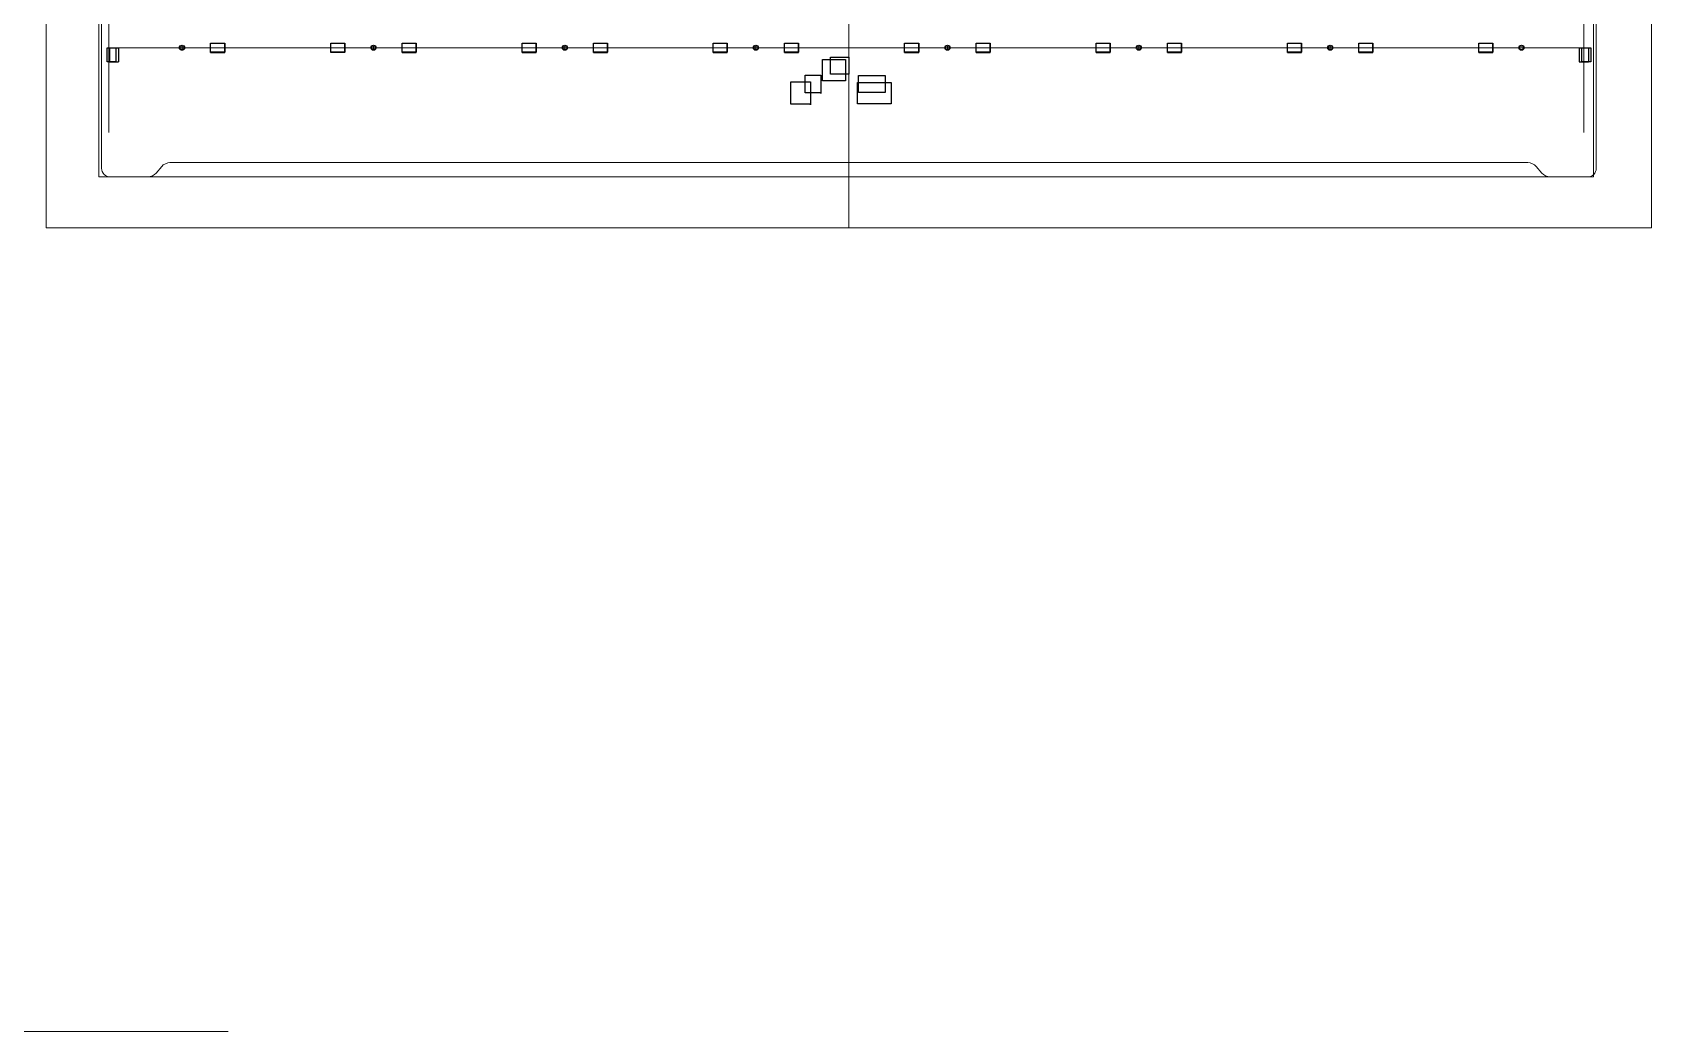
# Model space of a CAD drawing. Header units: millimetres. Extents: x -1949 to 1995, y -1808 to 1842.
# Drawn here: x 65 to 973, y -1044 to -483 of the extents above; entities that cross this region are included whole.
import ezdxf

# ---------------------------------------------------------------- set-up
doc = ezdxf.new("R2010")
doc.units = ezdxf.units.MM
doc.layers.add('CHANGED_PARTS', color=3, linetype='Continuous', true_color=0x00ff00)
doc.layers.add('ORIGIONAL_PARTS_THAT_WERE_', color=6, linetype='Continuous', true_color=0xff00ff)
for name, color, linetype, lineweight, true_color in [('Laser Table', 2, 'Continuous', 0, 0xffff00), ('New Right hand side', 1, 'Continuous', 0, 0xff0000), ('Referance lines', 2, 'Continuous', 0, 0xffff00)]:
    doc.layers.add(name, color=color, linetype=linetype, lineweight=lineweight, true_color=true_color)

msp = doc.modelspace()

# ---------------------------------------------------------------- linework, layer by layer
at = {"layer": 'CHANGED_PARTS'}
for p, q in [((165.07628, -494.46694), (165.07628, -489.26694)), ((165.07628, -489.26694), (172.95564, -489.26694)), ((172.95564, -494.46694), (172.95564, -489.26694)), ((232.41636, -494.46694), (232.41636, -489.26694)), ((232.41636, -489.26694), (240.29572, -489.26694)), ((240.29572, -494.46694), (240.29572, -489.26694)), ((272.41628, -494.46694), (272.41628, -489.26694)), ((272.41628, -489.26694), (280.29564, -489.26694)), ((280.29564, -494.46694), (280.29564, -489.26694)), ((339.75636, -494.46694), (339.75636, -489.26694)), ((339.75636, -489.26694), (347.63572, -489.26694)), ((347.63572, -494.46694), (347.63572, -489.26694)), ((379.75628, -494.46694), (379.75628, -489.26694)), ((379.75628, -489.26694), (387.63564, -489.26694)), ((387.63564, -494.46694), (387.63564, -489.26694)), ((446.82762, -494.46694), (446.82762, -489.26694)), ((446.82762, -489.26694), (454.70698, -489.26694)), ((454.70698, -494.46694), (454.70698, -489.26694)), ((486.82754, -494.46694), (486.82754, -489.26694)), ((486.82754, -489.26694), (494.7069, -489.26694)), ((494.7069, -494.46694), (494.7069, -489.26694)), ((554.16762, -494.46694), (554.16762, -489.26694)), ((554.16762, -489.26694), (562.04698, -489.26694)), ((562.04698, -494.46694), (562.04698, -489.26694)), ((594.16754, -494.46694), (594.16754, -489.26694)), ((594.16754, -489.26694), (602.0469, -489.26694)), ((602.0469, -494.46694), (602.0469, -489.26694)), ((661.50762, -494.46694), (661.50762, -489.26694)), ((661.50762, -489.26694), (669.38698, -489.26694)), ((669.38698, -494.46694), (669.38698, -489.26694)), ((701.50754, -494.46694), (701.50754, -489.26694)), ((701.50754, -489.26694), (709.3869, -489.26694)), ((709.3869, -494.46694), (709.3869, -489.26694)), ((768.84762, -494.46694), (768.84762, -489.26694)), ((768.84762, -489.26694), (776.72698, -489.26694)), ((776.72698, -494.46694), (776.72698, -489.26694)), ((808.84754, -494.46694), (808.84754, -489.26694)), ((808.84754, -489.26694), (816.7269, -489.26694)), ((816.7269, -494.46694), (816.7269, -489.26694)), ((876.02299, -494.46694), (876.02299, -489.26694)), ((876.02299, -489.26694), (883.90235, -489.26694)), ((883.90235, -494.46694), (883.90235, -489.26694)), ((108.28812, -491.86694), (113.48812, -491.86694)), ((108.28812, -491.86694), (108.28812, -499.7463)), ((113.48812, -491.86694), (113.48812, -499.7463)), ((165.07628, -494.46694), (172.95564, -494.46694)), ((240.29572, -494.46694), (232.41636, -494.46694)), ((272.41628, -494.46694), (280.29564, -494.46694)), ((339.75636, -494.46694), (347.63572, -494.46694)), ((379.75628, -494.46694), (387.63564, -494.46694)), ((446.82762, -494.46694), (454.70698, -494.46694)), ((486.82754, -494.46694), (494.7069, -494.46694)), ((554.16762, -494.46694), (562.04698, -494.46694)), ((594.16754, -494.46694), (602.0469, -494.46694)), ((661.50762, -494.46694), (669.38698, -494.46694)), ((701.50754, -494.46694), (709.3869, -494.46694)), ((768.84762, -494.46694), (776.72698, -494.46694)), ((808.84754, -494.46694), (816.7269, -494.46694)), ((876.02299, -494.46694), (883.90235, -494.46694)), ((108.28812, -499.7463), (113.48812, -499.7463))]:
    msp.add_line(p, q, dxfattribs=at)
at = {"layer": 'CHANGED_PARTS', "color": 3, "true_color": 0x00ff00}
for p, q in [((932.38773, -491.86695), (937.58773, -491.86695)), ((932.38773, -491.86695), (932.38773, -499.74631)), ((937.58773, -491.86695), (937.58773, -499.74631)), ((932.38773, -499.74631), (937.58773, -499.74631))]:
    msp.add_line(p, q, dxfattribs=at)
for points in [[(508.05277, -498.42084), (521.05299, -498.42084), (521.05299, -510.42093), (508.05277, -510.42093), (508.05277, -498.42084), (508.05277, -498.42084)], [(501.35141, -523.52028), (490.35286, -523.52028), (490.35286, -511.0203), (501.35141, -511.0203), (501.35141, -523.81979), (501.35141, -523.52028), (501.35141, -523.52028)], [(527.65205, -511.31875), (546.55353, -511.31875), (546.55353, -523.3199), (527.65205, -523.3199), (527.65205, -511.31875), (527.65205, -511.31875)]]:
    msp.add_lwpolyline(points, dxfattribs=at)
for points in [[(147.59099, -491.86694), (147.59099, -491.07989), (148.22917, -490.44242), (149.01586, -490.44242)], [(149.01586, -493.29145), (148.22952, -493.29145), (147.59099, -492.65328), (147.59099, -491.86694)], [(149.01586, -490.44242), (149.80361, -490.44242), (150.44073, -491.07989), (150.44073, -491.86694)], [(150.44073, -491.86694), (150.44073, -492.65328), (149.80361, -493.29145), (149.01586, -493.29145)], [(254.93099, -491.86694), (254.93099, -491.07989), (255.56917, -490.44242), (256.35586, -490.44242)], [(256.35586, -493.29145), (255.56952, -493.29145), (254.93099, -492.65328), (254.93099, -491.86694)], [(256.35586, -490.44242), (257.14361, -490.44242), (257.78073, -491.07989), (257.78073, -491.86694)], [(257.78073, -491.86694), (257.78073, -492.65328), (257.14361, -493.29145), (256.35586, -493.29145)], [(362.27099, -491.86694), (362.27099, -491.07989), (362.90917, -490.44242), (363.69586, -490.44242)], [(363.69586, -493.29145), (362.90952, -493.29145), (362.27099, -492.65328), (362.27099, -491.86694)], [(363.69586, -490.44242), (364.48361, -490.44242), (365.12073, -491.07989), (365.12073, -491.86694)], [(365.12073, -491.86694), (365.12073, -492.65328), (364.48361, -493.29145), (363.69586, -493.29145)], [(469.34225, -491.86694), (469.34225, -491.07989), (469.98042, -490.44242), (470.76712, -490.44242)], [(470.76712, -493.29145), (469.98078, -493.29145), (469.34225, -492.65328), (469.34225, -491.86694)], [(470.76712, -490.44242), (471.55487, -490.44242), (472.19199, -491.07989), (472.19199, -491.86694)], [(472.19199, -491.86694), (472.19199, -492.65328), (471.55487, -493.29145), (470.76712, -493.29145)], [(576.68225, -491.86694), (576.68225, -491.07989), (577.32042, -490.44242), (578.10712, -490.44242)], [(578.10712, -493.29145), (577.32078, -493.29145), (576.68225, -492.65328), (576.68225, -491.86694)], [(578.10712, -490.44242), (578.89487, -490.44242), (579.53199, -491.07989), (579.53199, -491.86694)], [(579.53199, -491.86694), (579.53199, -492.65328), (578.89487, -493.29145), (578.10712, -493.29145)], [(684.02225, -491.86694), (684.02225, -491.07989), (684.66042, -490.44242), (685.44712, -490.44242)], [(685.44712, -493.29145), (684.66078, -493.29145), (684.02225, -492.65328), (684.02225, -491.86694)], [(685.44712, -490.44242), (686.23487, -490.44242), (686.87199, -491.07989), (686.87199, -491.86694)], [(686.87199, -491.86694), (686.87199, -492.65328), (686.23487, -493.29145), (685.44712, -493.29145)], [(791.36225, -491.86694), (791.36225, -491.07989), (792.00042, -490.44242), (792.78712, -490.44242)], [(792.78712, -493.29145), (792.00078, -493.29145), (791.36225, -492.65328), (791.36225, -491.86694)], [(792.78712, -490.44242), (793.57487, -490.44242), (794.21199, -491.07989), (794.21199, -491.86694)], [(794.21199, -491.86694), (794.21199, -492.65328), (793.57487, -493.29145), (792.78712, -493.29145)], [(898.53762, -491.86694), (898.53762, -491.07989), (899.17579, -490.44242), (899.96249, -490.44242)], [(899.96249, -493.29145), (899.17615, -493.29145), (898.53762, -492.65328), (898.53762, -491.86694)], [(899.96249, -490.44242), (900.75024, -490.44242), (901.38736, -491.07989), (901.38736, -491.86694)], [(901.38736, -491.86694), (901.38736, -492.65328), (900.75024, -493.29145), (899.96249, -493.29145)]]:
    msp.add_open_spline(points, degree=3, dxfattribs=at)
at = {"layer": 'Laser Table', "color": 2, "true_color": 0xffff00}
for p, q in [((72.93796, -592.7783), (72.93796, 607.2217)), ((972.93796, -592.7783), (972.93796, 607.2217)), ((972.93796, -592.7783), (72.93796, -592.7783))]:
    msp.add_line(p, q, dxfattribs=at)
at = {"layer": 'New Right hand side', "color": 1, "true_color": 0xff0000}
for p, q in [((103.93712, 565.92179), (103.93712, -559.47883)), ((941.93994, 565.92179), (941.93712, -559.47883)), ((142.25358, -556.27814), (903.62037, -556.27814))]:
    msp.add_line(p, q, dxfattribs=at)
for points in [[(103.93712, -266.66029), (103.93712, -559.47883)], [(941.93712, -559.47883), (941.93994, -266.66029)], [(134.53565, -562.11591), (137.6178, -558.44025)], [(142.25358, -556.27814), (351.29332, -556.27814)], [(694.58063, -556.27814), (903.62037, -556.27814)], [(908.25672, -558.44025), (911.33858, -562.11591)], [(108.738, -564.2783), (129.89959, -564.2783)], [(915.97493, -564.2783), (937.13652, -564.2783)]]:
    msp.add_lwpolyline(points, dxfattribs=at)
for points in [[(103.93712, -559.47883), (103.93712, -562.11761), (106.09753, -564.2783), (108.738, -564.2783)], [(129.89959, -564.2783), (131.45181, -564.2783), (133.53799, -563.30492), (134.53565, -562.11591)], [(137.6178, -558.44025), (138.61517, -557.25153), (140.70051, -556.27814), (142.25358, -556.27814)], [(903.62037, -556.27814), (905.17372, -556.27814), (907.25906, -557.25153), (908.25672, -558.44025)], [(911.33858, -562.11591), (912.33624, -563.30492), (914.42271, -564.2783), (915.97493, -564.2783)], [(937.13652, -564.2783), (939.77671, -564.2783), (941.93712, -562.11761), (941.93712, -559.47883)]]:
    msp.add_open_spline(points, degree=3, dxfattribs=at)
at = {"layer": 'ORIGIONAL_PARTS_THAT_WERE_', "color": 6, "true_color": 0xff00ff}
for points in [[(165.07628, -489.38705), (172.95564, -489.38705), (172.95564, -494.34683), (165.07628, -494.34683), (165.07628, -489.38705), (165.07628, -489.38705)], [(232.41636, -489.38705), (240.29572, -489.38705), (240.29572, -494.34683), (232.41636, -494.34683), (232.41636, -489.38705), (232.41636, -489.38705)], [(272.41628, -489.38705), (280.29564, -489.38705), (280.29564, -494.34683), (272.41628, -494.34683), (272.41628, -489.38705), (272.41628, -489.38705)], [(339.75636, -489.38705), (347.63572, -489.38705), (347.63572, -494.34683), (339.75636, -494.34683), (339.75636, -489.38705), (339.75636, -489.38705)], [(379.75628, -489.38705), (387.63564, -489.38705), (387.63564, -494.34683), (379.75628, -494.34683), (379.75628, -489.38705), (379.75628, -489.38705)], [(446.82762, -489.38705), (454.70698, -489.38705), (454.70698, -494.34683), (446.82762, -494.34683), (446.82762, -489.38705), (446.82762, -489.38705)], [(486.82754, -489.38705), (494.7069, -489.38705), (494.7069, -494.34683), (486.82754, -494.34683), (486.82754, -489.38705), (486.82754, -489.38705)], [(554.16762, -489.38705), (562.04698, -489.38705), (562.04698, -494.34683), (554.16762, -494.34683), (554.16762, -489.38705), (554.16762, -489.38705)], [(594.16754, -489.38705), (602.0469, -489.38705), (602.0469, -494.34683), (594.16754, -494.34683), (594.16754, -489.38705), (594.16754, -489.38705)], [(661.50762, -489.38705), (669.38698, -489.38705), (669.38698, -494.34683), (661.50762, -494.34683), (661.50762, -489.38705), (661.50762, -489.38705)], [(701.50754, -489.38705), (709.3869, -489.38705), (709.3869, -494.34683), (701.50754, -494.34683), (701.50754, -489.38705), (701.50754, -489.38705)], [(768.84762, -489.38705), (776.72698, -489.38705), (776.72698, -494.34683), (768.84762, -494.34683), (768.84762, -489.38705), (768.84762, -489.38705)], [(808.84754, -489.38705), (816.7269, -489.38705), (816.7269, -494.34683), (808.84754, -494.34683), (808.84754, -489.38705), (808.84754, -489.38705)], [(876.02299, -489.38705), (883.90235, -489.38705), (883.90235, -494.34683), (876.02299, -494.34683), (876.02299, -489.38705), (876.02299, -489.38705)], [(111.96069, -499.7463), (107.00092, -499.7463), (107.00092, -491.86694), (111.96069, -491.86694), (111.96069, -499.7463), (111.96069, -499.7463)], [(512.52666, -497.11037), (522.92683, -497.11037), (522.92683, -506.71044), (512.52666, -506.71044), (512.52666, -497.11037), (512.52666, -497.11037)], [(938.86179, -499.7463), (933.90202, -499.7463), (933.90202, -491.86694), (938.86179, -491.86694), (938.86179, -499.7463), (938.86179, -499.7463)], [(507.16557, -517.18992), (498.36672, -517.18992), (498.36672, -507.18994), (507.16557, -507.18994), (507.16557, -517.42953), (507.16557, -517.18992), (507.16557, -517.18992)], [(528.20608, -507.4287), (543.32726, -507.4287), (543.32726, -517.02962), (528.20608, -517.02962), (528.20608, -507.4287), (528.20608, -507.4287)]]:
    msp.add_lwpolyline(points, dxfattribs=at)
for points in [[(147.87597, -491.86694), (147.87597, -491.2373), (148.38651, -490.72733), (149.01586, -490.72733)], [(149.01586, -493.00655), (148.38679, -493.00655), (147.87597, -492.49601), (147.87597, -491.86694)], [(149.01586, -490.72733), (149.64606, -490.72733), (150.15576, -491.2373), (150.15576, -491.86694)], [(150.15576, -491.86694), (150.15576, -492.49601), (149.64606, -493.00655), (149.01586, -493.00655)], [(255.21597, -491.86694), (255.21597, -491.2373), (255.72651, -490.72733), (256.35586, -490.72733)], [(256.35586, -493.00655), (255.72679, -493.00655), (255.21597, -492.49601), (255.21597, -491.86694)], [(256.35586, -490.72733), (256.98606, -490.72733), (257.49576, -491.2373), (257.49576, -491.86694)], [(257.49576, -491.86694), (257.49576, -492.49601), (256.98606, -493.00655), (256.35586, -493.00655)], [(362.55597, -491.86694), (362.55597, -491.2373), (363.06651, -490.72733), (363.69586, -490.72733)], [(363.69586, -493.00655), (363.06679, -493.00655), (362.55597, -492.49601), (362.55597, -491.86694)], [(363.69586, -490.72733), (364.32606, -490.72733), (364.83576, -491.2373), (364.83576, -491.86694)], [(364.83576, -491.86694), (364.83576, -492.49601), (364.32606, -493.00655), (363.69586, -493.00655)], [(469.62722, -491.86694), (469.62722, -491.2373), (470.13776, -490.72733), (470.76712, -490.72733)], [(470.76712, -493.00655), (470.13804, -493.00655), (469.62722, -492.49601), (469.62722, -491.86694)], [(470.76712, -490.72733), (471.39732, -490.72733), (471.90701, -491.2373), (471.90701, -491.86694)], [(471.90701, -491.86694), (471.90701, -492.49601), (471.39732, -493.00655), (470.76712, -493.00655)], [(576.96722, -491.86694), (576.96722, -491.2373), (577.47776, -490.72733), (578.10712, -490.72733)], [(578.10712, -493.00655), (577.47804, -493.00655), (576.96722, -492.49601), (576.96722, -491.86694)], [(578.10712, -490.72733), (578.73732, -490.72733), (579.24701, -491.2373), (579.24701, -491.86694)], [(579.24701, -491.86694), (579.24701, -492.49601), (578.73732, -493.00655), (578.10712, -493.00655)], [(684.30722, -491.86694), (684.30722, -491.2373), (684.81776, -490.72733), (685.44712, -490.72733)], [(685.44712, -493.00655), (684.81804, -493.00655), (684.30722, -492.49601), (684.30722, -491.86694)], [(685.44712, -490.72733), (686.07732, -490.72733), (686.58701, -491.2373), (686.58701, -491.86694)], [(686.58701, -491.86694), (686.58701, -492.49601), (686.07732, -493.00655), (685.44712, -493.00655)], [(791.64722, -491.86694), (791.64722, -491.2373), (792.15776, -490.72733), (792.78712, -490.72733)], [(792.78712, -493.00655), (792.15804, -493.00655), (791.64722, -492.49601), (791.64722, -491.86694)], [(792.78712, -490.72733), (793.41732, -490.72733), (793.92701, -491.2373), (793.92701, -491.86694)], [(793.92701, -491.86694), (793.92701, -492.49601), (793.41732, -493.00655), (792.78712, -493.00655)], [(898.82259, -491.86694), (898.82259, -491.2373), (899.33313, -490.72733), (899.96249, -490.72733)], [(899.96249, -493.00655), (899.33341, -493.00655), (898.82259, -492.49601), (898.82259, -491.86694)], [(899.96249, -490.72733), (900.59269, -490.72733), (901.10238, -491.2373), (901.10238, -491.86694)], [(901.10238, -491.86694), (901.10238, -492.49601), (900.59269, -493.00655), (899.96249, -493.00655)]]:
    msp.add_open_spline(points, degree=3, dxfattribs=at)
at = {"layer": 'Referance lines', "color": 2, "true_color": 0xffff00}
for p, q in [((522.93796, 607.2217), (522.93796, -592.7783)), ((102.43796, -564.2783), (102.44465, 578.7217)), ((940.44079, 578.7217), (940.43796, -564.2783)), ((107.97796, 560.7817), (107.97796, -532.3956)), ((107.98166, -539.36626), (107.98166, 553.80966)), ((934.88796, -532.3956), (934.87796, 560.7817)), ((934.88275, -539.36626), (934.88275, 553.80966)), ((522.93796, -545.53694), (522.93796, -438.19694)), ((107.98166, -491.86694), (934.88636, -491.86694)), ((120.44796, -491.8673), (922.40796, -491.8673)), ((254.85796, -491.8673), (147.51796, -491.8673)), ((362.19671, -491.86694), (254.85671, -491.86694)), ((469.26796, -491.86694), (361.92796, -491.86694)), ((469.26796, -491.86694), (576.60796, -491.86694)), ((576.60796, -491.86694), (683.94796, -491.86694)), ((683.94796, -491.86694), (791.28796, -491.86694)), ((791.28796, -491.86694), (898.62796, -491.86694)), ((940.43796, -564.2783), (102.43796, -564.2783)), ((174.8275, -1043.5706), (-125.1725, -1043.5706))]:
    msp.add_line(p, q, dxfattribs=at)
at = {"layer": 'Referance lines'}
for p, q in [((522.93796, 578.7217), (522.93698, -556.27814)), ((147.87597, -491.86694), (150.15576, -491.86694)), ((149.01586, -490.72733), (149.01586, -493.00655)), ((255.21597, -491.86694), (257.49576, -491.86694)), ((255.21597, -491.86694), (257.49576, -491.86694)), ((256.35586, -490.72733), (256.35586, -493.00655)), ((256.35586, -490.72733), (256.35586, -493.00655)), ((362.55597, -491.86694), (364.83576, -491.86694)), ((363.69586, -490.72733), (363.69586, -493.00655)), ((469.62722, -491.86694), (471.90701, -491.86694)), ((470.76712, -490.72733), (470.76712, -493.00655)), ((576.96722, -491.86694), (579.24701, -491.86694)), ((578.10712, -490.72733), (578.10712, -493.00655)), ((684.30722, -491.86694), (686.58701, -491.86694)), ((685.44712, -490.72733), (685.44712, -493.00655)), ((791.64722, -491.86694), (793.92701, -491.86694)), ((792.78712, -490.72733), (792.78712, -493.00655))]:
    msp.add_line(p, q, dxfattribs=at)

doc.saveas('drawing.dxf')
